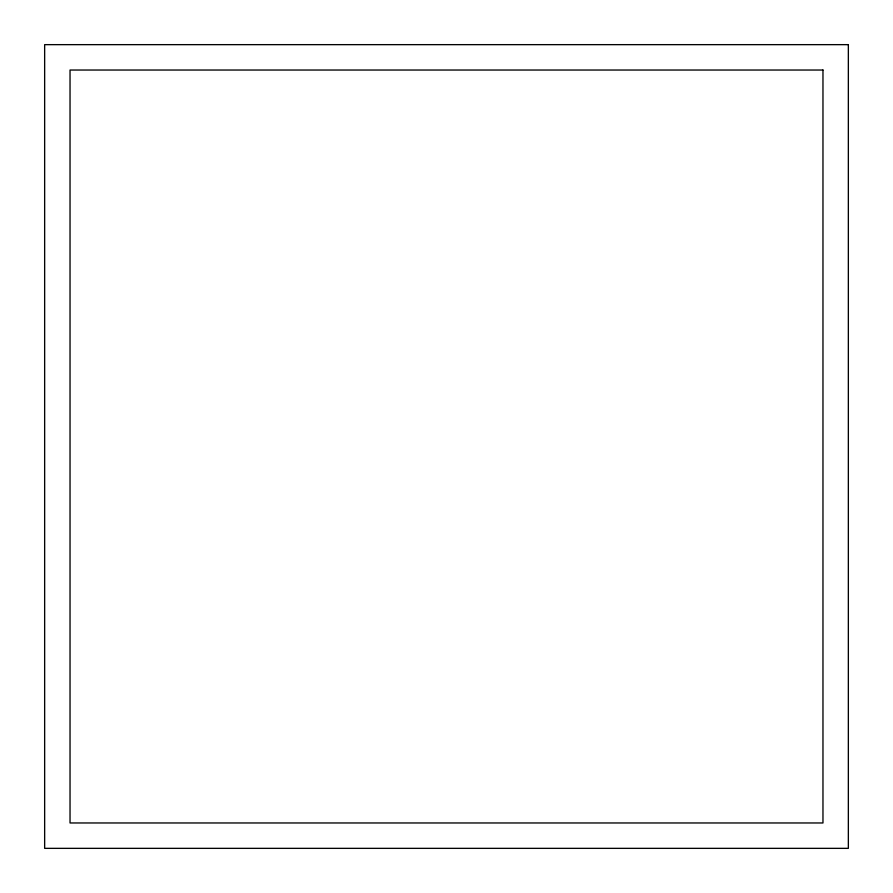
<?xml version="1.0" encoding="UTF-8"?>
<svg xmlns="http://www.w3.org/2000/svg" width="893" height="893" viewBox="0 0 893 893"><rect width="100%" height="100%" fill="white"/><g stroke="black" fill="none" stroke-linecap="round" stroke-linejoin="round"><path stroke-width="1.34" d="M848.35 44.65L44.65 44.65L44.65 848.35L848.35 848.35L848.35 44.65M822.966 70.034L70.034 70.034L70.034 822.966L822.966 822.966L822.966 70.034"/></g></svg>
